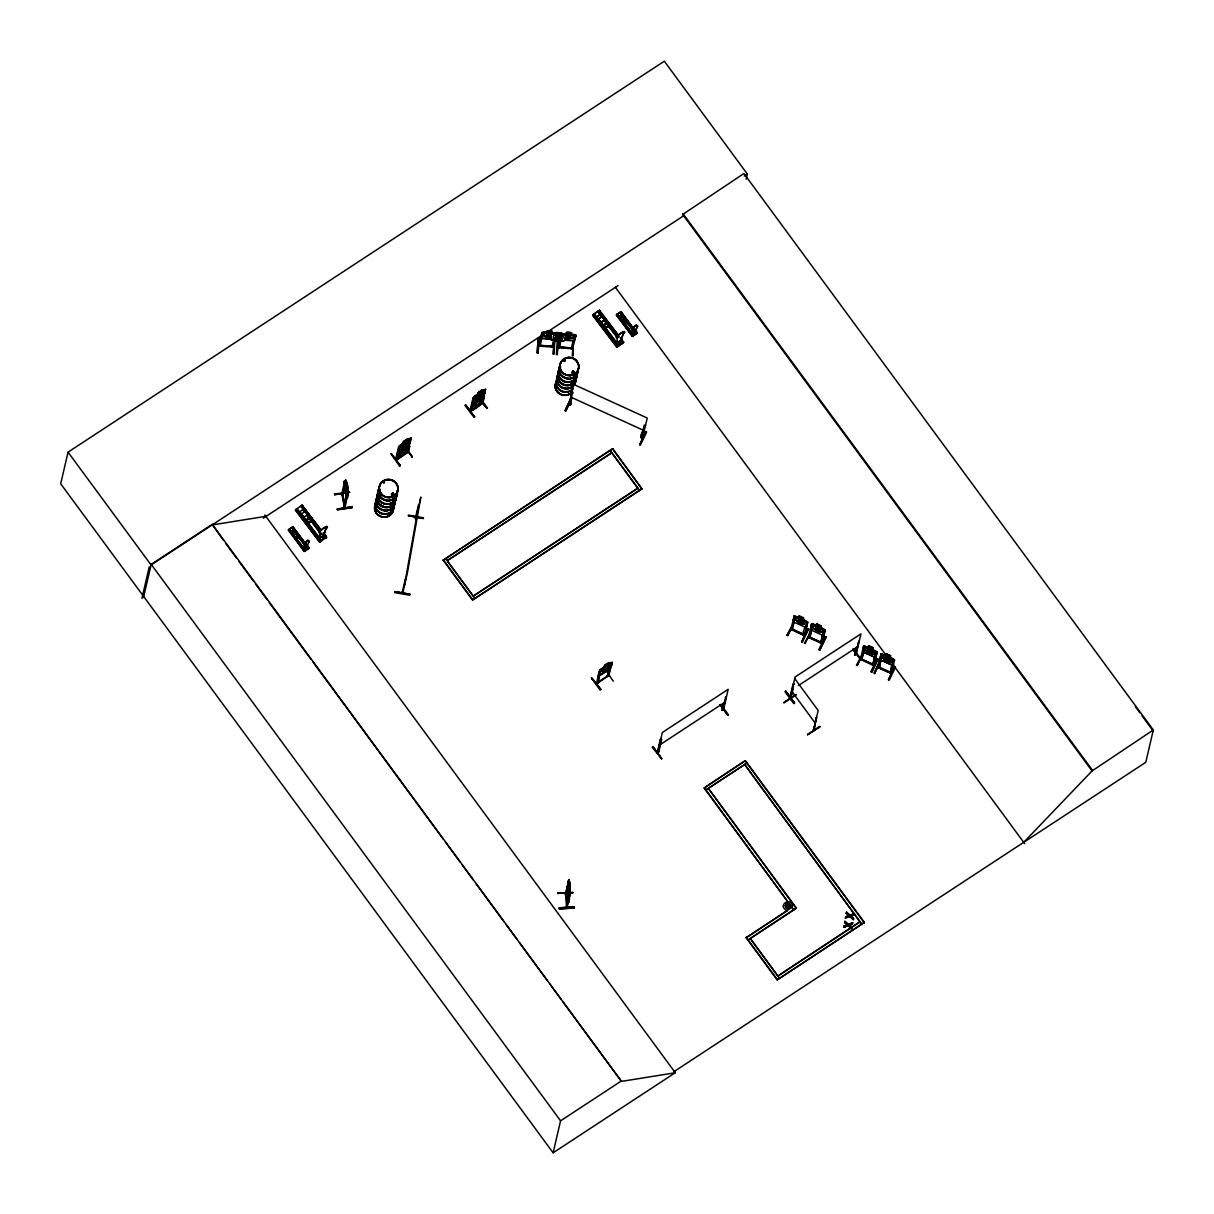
<?xml version="1.0" encoding="UTF-8"?>
<svg xmlns="http://www.w3.org/2000/svg" width="1214" height="1214" viewBox="0 0 1214 1214"><rect width="100%" height="100%" fill="white"/><g stroke="black" fill="none" stroke-linecap="round" stroke-linejoin="round"><path stroke-width="1.5" d="M337.295 509.136L352.227 506.982M352.181 506.815L352.333 507.619L337.401 509.759L337.249 508.969L352.257 506.587M570.292 893.808L569.351 880.727M344.548 487.345C342.06 462.382 349.86 523.158 344.73 487.269M568.531 893.079L568.471 887.631M296.155 537.18L296.413 536.315M298.341 536.649L298.295 537.559M402.911 592.478L402.092 593.085L405.339 579.048M402.153 592.356L402.76 593.206L407.434 572.72L420.833 497.087L415.841 518.879L415.704 516.739M415.431 518.317L416.083 517.437M626.439 321.543L626.394 322.438M568.698 892.336L568.41 889.407L568.41 899.301L569.138 889.513L569.806 890.697L569.123 882.775L568.349 892.411L567.606 891.122L568.167 896.721L569.29 882.153L569.624 884.004M341.984 493.339C342.166 496.845 343.486 491.989 341.847 493.506L344.427 507.786L344.715 506.42M348.054 491.943L344.973 507.862L342.5 493.263M345.11 507.088L342.864 494.386M383.169 482.519L383.745 481.73M383.594 482.489L383.609 482.079M391.333 493.961L391.743 495.312M393.275 495.009L393.139 493.218M564.571 360.71L565.223 360.391M565.345 360.042L564.252 360.983M572.067 371.985L572.204 373.077M573.312 371.256L574.101 372.865L574.465 372.061M574.844 372.546L573.266 370.892L572.037 372.744M559.244 908.846L574.343 907.966L574.343 906.995L559.229 907.829L574.298 907.435M574.343 908.057L559.229 908.891L559.229 907.829L574.343 907.025M565.936 892.973L566.452 907.541L569.275 893.58L569.912 894.855L566.316 907.541M567.059 905.887L567.059 907.617L570.11 893.686L568.668 898.087L568.106 883.792L567.727 886.979M395.779 458.953L396.705 458.224M405.324 453.414C400.741 457.921 394.201 459.939 397.615 459.044M470.213 410.15C473.369 407.767 468.392 413.458 471.745 409.862M471.624 409.877L472.261 405.537M473.005 409.255L482.565 402.304M538.97 338.342L538.06 338.539L537.225 352.94L538.075 353.001L538.97 338.342L538.075 353.001M538.151 338.509L537.256 352.91M539.957 346.218C540.169 343.729 536.573 346.703 540.184 345.687M539.942 345.838L538.895 345.762M552.082 339.055L542.081 338.311L540.913 336.642L542.218 338.418L552.082 339.222M538.788 346.157L541.884 332.469L547.135 332.348L544.525 332.833L543.842 335.747L546.042 337.173L550.67 337.522M547.332 330.891L552.309 331.103L551.763 332.864L554.13 333.562M553.766 339.844C554.828 345.459 549.198 347.629 553.751 346.233M552.249 347.174C553.948 345.095 553.463 347.841 552.279 346.521M554.828 339.768L554.054 354.215L553.205 354.139L554.191 339.495M556.407 334.518L555.071 333.926M557.287 354.336L556.422 354.549L557.332 340.117M557.165 354.534L558 340.132M557.256 354.609L558.121 339.935M561.065 334.078L574.343 334.503M562.78 333.638L561.217 334.26M566.164 333.896L566.528 332.333C579.048 334.958 564.631 329.449 566.316 334.108L563.706 334.442M571.141 334.26L571.491 332.712M571.111 348.676C573.296 345.201 572.371 351.316 571.217 347.841L559.442 346.961M571.536 348.388L571.566 347.659M574.268 334.548L575.967 335.352L572.477 348.919L572.78 347.826M573.296 341.088L572.401 355.748L573.236 355.808L573.296 341.088L572.538 355.505M574.996 339.525L572.826 340.891L564.601 340.163M564.556 334.791L566.24 335.595L565.269 339.768L563.205 341.18L551.551 340.224L550.382 338.554L551.353 334.229L564.631 334.745M551.353 334.229L556.604 334.29L556.968 332.575M551.551 340.224L550.382 338.403M556.452 334.078L556.816 332.515L561.779 332.924L561.232 334.669L563.6 335.231L562.932 338.145L560.155 339.192L555.526 338.812L553.326 337.355L554.009 334.457L556.604 334.138M563.205 341.18L565.269 339.768M607.47 675.637C606.909 677.7 608.988 673.709 608.518 675.242L596.484 683.148M596.544 682.905C600.126 683.679 595.907 679.901 599.701 671.114L600.49 669.961L599.382 670.705L596.529 683.209M597.849 683.103L600.49 669.961M607.455 675.955L608.912 675.697M608.882 675.379L596.833 683.877L596.59 682.693M658.519 751.618L657.199 752.331L658.383 751.709L660.932 740.783M657.381 751.982C659.612 751.739 658.929 751.785 657.26 752.073M723.681 709.128L721.89 710.084L723.559 709.735L728.172 689.324L662.328 732.512L657.578 752.862M790.223 696.35C791.058 696.624 790.693 695.652 790.299 697.489M854.732 654.27C859.846 651.736 851.211 656.592 856.022 653.693M620.764 314.123L632.873 330.178L632.494 333.865L635.21 332.044L637.411 326.475M567.044 907.359L565.982 892.867M423.367 518.393L408.45 515.586L415.598 517.21L415.355 518.636M790.451 698.611L793.334 685.971L790.299 699.537L793.334 688.247M813.107 729.918L813.896 730.585L813.471 729.902M394.929 591.855L394.793 592.644L409.786 595.194L409.968 594.238L394.975 591.719L409.892 594.526M394.99 591.628L409.953 594.268M408.374 515.935L408.511 515.131L423.474 517.817L423.337 518.575L416.114 517.301M402.942 591.643L402.122 592.827M402.411 591.37L402.805 592.948M418.511 504.69L415.416 518.12M787.613 908.512L788.918 902.791L785.139 905.69L786.293 908.042L788.979 908.3L790.511 906.221L788.918 902.791M404.49 585.391L417.874 509.743M851.909 927.572L849.087 925.129L851.909 927.572L851.727 928.634L848.191 925.538L843.776 927.39L844.034 925.994L847.463 924.764L844.671 922.382L847.463 924.764M844.61 922.655L844.868 921.305L848.343 924.355L852.759 922.746L852.501 924.142L849.011 925.402M849.754 916.6C859.117 925.326 848.616 911.653 845.399 918.194L845.672 916.782L849.087 915.568L846.31 913.186L849.087 915.568M846.249 913.444L846.492 912.093L849.982 915.159L854.398 913.535L854.125 914.946L850.65 916.191L853.488 918.634L850.65 916.191M853.29 919.696L853.548 918.361M746.094 179.293L747.323 174.027L664.316 61.201L68.06 452.139L60.7 483.779L553.129 1152.799L675.288 1072.721L264.864 515.009M149.261 566.832L141.962 598.214L144.102 596.802M143.707 596.605L151.204 564.373L212.238 524.357L621.477 1081.401L675.196 1072.766L674.24 1071.461L1145.788 762.301L1153.3 729.993L743.924 173.526L682.678 214.468L1092.054 770.936L1023.721 842.334M223.315 540.184L212.238 524.357M288.598 529.638L292.938 526.891L309.039 548.364L292.68 526.891L288.598 529.638L304.35 551.535L288.219 530.093L288.871 529.653L305.245 550.944M300.723 515.191L295.958 509.288L320.542 541.459L319.586 542.112L295.397 509.956L302.074 505.176L320.997 530.139M305.002 551.095L309.069 548.333L292.908 526.922M292.938 535.556L297.02 532.809M298.416 512.551L304.502 508.605M294.41 537.377L298.477 534.752M300.01 514.903L306.14 510.775M320.542 530.397A5.068 1.077 -37 0 1 326.323 526.527A5.068 1.077 -37 0 1 325.807 528.758L323.531 535.435L319.449 538.166L320.026 532.643A5.068 1.077 -37 0 1 320.542 530.397L302.074 505.176M302.498 517.999L308.584 514.038M303.394 548.682L305.776 547.165M308.857 541.049L307.127 547.15L304.395 548.986L304.183 544.585L306.353 541.307M304.319 544.752L305.731 543.25C304.835 541.429 309.904 539.547 307.703 540.291M305.989 549.927L307.597 548.349L306.763 549.214L306.292 547.529M306.839 546.361C307.081 544.54 309.889 548.121 308.417 548.774L293.363 528.758M308.326 541.262C307.628 539.517 310.769 541.808 308.508 542.537M317.628 538.318L318.144 537.832M299.221 511.716L320.754 540.442L320.086 541.581L326.642 537.332L323.349 532.946M320.754 540.442L307.582 523.78M322.029 539.699L324.229 537.058L322.256 539.987L324.442 537.347L323.182 538.637M323.759 534.206L323.941 533.386L326.399 536.649L325.686 537.984L323.485 535.055M334.639 494.69L349.632 492.277L334.487 493.901L334.639 494.69L349.632 492.247M325.777 537.62L326.399 536.649M341.953 493.188L345.08 507.695M342.105 494.493C344.882 492.414 347.948 465.008 341.817 493.961L341.847 493.658M342.136 495.236L345.565 479.955L346.157 481.154M347.674 487.118C347.477 493.127 347.629 477.77 346.536 484.295C343.304 469.165 351.271 499.318 346.46 498.301M347.052 482.519L346.703 484.28L346.172 482.459L345.489 485.357L347.098 494.432M347.356 489.181L346.673 492.08L346.582 484.796L347.917 491.974M344.063 506.663L347.765 491.518L347.477 488.65M347.659 493.764L344.321 507.649M397.722 459.18L396.629 458.452L397.084 459.135L399.725 446.008L398.617 446.752L395.552 459.499L396.781 458.664L397.737 454.203M395.992 459.833L399.36 446.099L403.443 443.004L403.837 441.274M398.496 450.379L399.452 446.236M397.221 458.983L399.725 446.008M402.107 449.453L406.204 446.858L402.107 449.453L401.834 451.138L397.706 454.4L409.588 446.373L407.024 452.928L397.615 459.302M403.928 441.41L400.772 447.769L406.204 445.083L408.481 442.473L409.164 439.559L404.793 443.489L401.849 444.309L403.928 444.385L400.848 447.996L404.702 444.142L407.828 443.216L405.567 443.262C416.584 432.897 393.7 448.573 407.692 438.588M402.32 449.544L399.163 455.887L404.611 453.232L406.918 450.637L407.585 447.723L405.704 448.573L406.113 446.737M399.558 466.07L400.301 465.341L399.558 466.055L391.014 453.899M407.191 440.287L407.555 438.724M405.613 448.436L405.962 446.873M407.752 446.57L408.587 442.958M408.056 446.98L410.529 438.588L409.74 439.741M407.585 451.244L410.529 438.588M408.116 451.244L406.796 452.412L407.858 451.866L411.06 438.057M410.195 442.351L411.197 437.951L407.434 440.272M408.617 450.531L409.725 446.251L408.283 446.631M403.336 445.462L412.396 457.253L404.566 446.661M465.615 405.021L474.507 416.888M472.367 406.66L474.158 397.206L473.05 397.949L469.985 410.696L471.214 409.862L470.182 410.469M470.425 411.03L473.794 397.297M472.17 405.4L471.654 410.18M472.929 401.576L473.885 397.433M472.474 404.429L474.158 397.206M478.362 392.608L475.205 398.966L480.638 396.28L482.914 393.67L483.597 390.756L481.73 391.606L482.125 389.785L478.149 392.517C479.044 394.58 470.804 399.254 475.114 395.946M476.662 400.605L473.597 407.085L479.044 404.429L481.351 401.834L482.595 395.961M476.632 400.772L480.653 398.071L476.176 402.198M474.674 416.797L465.599 404.808L464.932 405.476L473.991 417.267L474.659 416.584M481.988 389.922L481.624 391.485L485.737 389.284L484.629 393.548M482.019 398.92L480.137 399.77L480.395 398.071M480.137 399.77L480.547 397.934M443.201 560.185L612.736 448.694L641.963 488.954L472.519 600.05L443.201 560.185L612.736 448.694M481.108 403.685L482.55 402.441M482.489 398.177L484.174 390.938L485.281 390.195L483.87 390.529M445.599 558.607L474.917 598.472M483.703 395.203L484.538 391.591M482.368 402.289L487.011 408.299L482.444 402.896M482.747 401.045L485.494 389.254M482.96 401.591L483.931 397.433M483.066 401.728L484.067 397.327L472.14 405.613L473.536 404.186M480.956 402.987L481.943 402.426L486.935 408.329M473.217 596.15L637.851 488.195M472.519 600.05L642.054 488.559M541.08 336.809L542.051 332.499M540.154 346.172L540.291 345.216M547.347 330.724L546.968 332.439L547.484 330.952M550.382 338.554L551.642 333.38L547.013 333.031L546.33 335.929L550.959 336.278M551.93 347.067L553.796 339.343M554.115 339.48L553.356 354.109M553.447 346.066L538.819 345.504M553.296 347.325L555.147 339.95M571.187 348.342L557.803 346.703L559.275 346.749L559.017 347.917L557.863 347.72L572.644 348.782M559.533 339.935L558.076 347.295M559.017 347.917L560.898 340.041M560.868 340.542L559.184 347.765L559.168 346.643M565.102 339.753L566.194 334.624L570.823 334.988L570.155 337.887L565.512 337.538M571.324 332.742L570.944 334.457L573.312 335.17L572.629 338.069L569.867 339.131L565.223 338.782M571.278 348.691L574.222 336.02L575.588 336.126L574.252 335.519M574.829 339.51L575.967 335.185M565.8 410.969L572.067 397.676L565.8 410.969L565.026 410.62L571.248 397.585L572.006 397.934M569.123 403.761C572.826 408.754 569.685 396.386 573.129 392.653L572.098 391.636L569.017 404.945L573.676 384.398L647.244 418.041L642.434 438.421L641.25 437.829L644.209 425.173L645.666 425.279M618.214 335.261L599.306 310.298L618.336 335.185M601.901 326.02L607.986 322.074M604.344 329.282L610.445 325.337M633.829 329.009L620.779 311.786L616.682 314.532L621.022 311.786L637.153 333.228L632.448 336.415L616.317 314.972L616.955 314.547L633.344 335.823M618.305 316.808L622.387 314.077M620.779 311.786L633.587 329.115M615.361 342.955L617.956 341.225M621.022 320.435L625.119 317.704M622.509 322.271L626.561 319.631M617.82 346.218L605.24 328.524M621.143 343.001L620.688 343.805L621.447 342.181L619.58 343.441L619.474 345.11L621.659 342.469L621.34 343.85L620.233 343.82M620.415 338.19L623.404 342.682M632.873 330.178L633.966 326.839L633.222 328.69M634.3 333.88L634.224 335.003L635.696 333.243M635.226 331.149C625.256 339.161 636.864 326.02 636.515 333.668L621.007 311.801M637.547 325.929C637.335 325.382 635.392 324.062 634.087 327.006M633.89 335.459C629.626 336.931 640.871 333.167 635.362 330.587M610.247 450.652L639.566 490.517M646 431.486L646.637 432.063L640.415 445.098L639.793 444.521M639.808 444.552L645.969 431.698M642.525 438.512C643.041 435.052 637.608 441.259 643.208 429.938M600.945 689.37L591.37 678.11L600.217 690.068L600.9 689.613L591.871 677.776M600.095 670.022L599.109 674.423L600.004 675.151L609.58 668.868M597.819 683.254L600.809 670.386M604.238 667.002L604.618 665.272L608.548 662.662L606.788 670.705M604.724 665.409L602.903 673.193M607.243 676.183L609.049 668.868M607.622 676.638L609.777 667.472M608.578 674.893L610.581 666.319M557.939 893.671L557.863 892.867L573.099 892.578L557.985 893.337M608.745 675.986L612.205 662.237M613.282 681.16L606.059 670.568M565.891 894.839C573.554 857.327 563.22 904.734 565.967 893.079M565.36 894.87L569.078 879.619M566.984 888.83L567.955 884.672M568.122 883.944L569.093 879.801M569.503 884.52L568.698 888.663M569.457 884.02L569.973 882.244L570.216 886.979M570.231 886.326L569.852 888.542L570.352 886.857M569.867 888.936L569.199 891.85L568.182 887.039L567.454 893.55L568.395 899.088M566.953 906.357L569.806 893.55M569.305 898.542L568.349 902.852L569.472 898.527M553.129 1152.799L560.58 1120.826L621.614 1080.809M661.584 758.765L652.92 746.519L661.645 758.72L652.206 747.202L652.859 746.777M661.327 739.053L660.219 739.781L657.366 752.301M658.656 752.331L661.645 739.463L660.219 739.781M723.756 702.572L721.89 710.084L723.665 709.264M787.218 910.439C775.913 905.947 791.892 895.416 792.484 906.979L746.14 937.739L777.172 979.926L864.398 922.412L745.381 760.632L704.12 788.007L788.25 902.366M722.209 710.509L726.078 696.608L725.274 697.762M726.078 696.608L723.134 709.264L722.027 710.008L723.241 708.809M720.054 704.864L727.854 715.334L720.145 704.651M705.698 786.976L745.381 760.632M787.765 635.59L794.108 622.327L786.991 635.241L787.765 635.59L793.971 622.494L787.067 635.241M791.968 630.02C793.076 628.594 788.675 628.23 792.332 630.02L795.124 617.289L794.108 616.272M794.335 615.908L793.364 620.051L794.381 622.175M792.545 629.565L791.27 628.473M799.343 615.893L798.918 617.592L796.521 617.076L795.853 619.99L797.826 622.266L802.044 624.193L804.594 623.981L805.277 621.082L803.137 619.519L803.729 617.835L799.207 615.771L798.842 617.334M785.564 691.282L794.563 702.936L785.595 691.115L794.533 702.952L793.819 703.65L784.972 691.707L785.686 691.024M796.293 694.636L784.001 702.496M803.319 635.119C803.956 632.388 802.333 636.015 804.594 635.62L807.765 622.023L803.198 619.383M803.273 635.195C801.847 631.25 809.131 620.233 806.142 622.327M792.408 629.687L804.442 635.559L807.689 622.16L794.26 616.044M791.391 695.668L790.041 696.957L792.985 684.301L794.396 683.968L792.985 684.301M790.193 699.476L790.496 698.171M808.6 629.216L807.902 628.64L808.554 629.201L802.317 642.252L801.559 641.903L808.038 628.958M812.788 624.815L811.316 624.694L812.561 625.271L809.768 637.987L811.513 630.248L804.427 643.208L805.246 643.299M811.696 624.026L813.183 623.89L811.544 623.935L808.448 637.562L809.632 638.048M810.724 628.169L811.771 623.875M816.779 623.859L816.339 625.559L813.957 625.043L813.289 627.957L815.262 630.233L819.48 632.175L822.03 631.963L822.713 629.049L820.573 627.501L820.998 625.802M747.854 940.061L796.308 907.966L708.323 788.372L796.217 908.36L749.433 939.029M816.278 625.301L816.643 623.753L821.165 625.817L820.801 627.38M750.252 938.498L779.585 978.363M816.415 625.422L813.122 624.042L825.201 629.99L822.03 643.602L820.497 642.904L822.136 643.132M819.116 649.642L819.754 650.218L826.051 637.213L825.338 636.622L818.98 649.869L825.429 636.682M820.71 643.162L822.531 635.286M825.034 629.945L821.878 643.541L808.372 637.35C808.054 635.392 811.149 636.849 809.768 637.987M826.051 637.229L825.474 636.94M820.072 726.928L807.583 734.531M815.99 719.067L813.85 730.524L816.4 717.322L813.471 730.858L818.16 710.448L794.7 678.565M807.568 734.804L819.905 726.397L807.614 734.591M777.871 976.026L860.286 921.654L779.449 974.994M777.172 979.926L864.398 922.412M793.819 909.923L704.211 787.613M854.656 654.604L856.523 647.077M854.975 655.014L854.929 653.845M854.868 654.361L855.9 653.769L858.844 641.113L855.278 654.907M856.174 654.392L860.938 633.845L795.079 677.017L789.919 698.854M857.114 665.454L863.382 652.479L856.431 665.226L857.251 665.302M860.802 658.853L860.453 659.566L863.624 645.802L868.283 647.32L868.647 645.757L873.169 647.821L872.729 649.52L877.206 652.009L874.034 665.606L877.054 651.948L863.624 645.802M852.82 649.384L860.741 659.551M860.908 658.383C863.564 661.706 860.529 657.229 860.483 659.506M862.744 650.173L863.776 645.894M861.773 660.006L863.943 650.446M868.784 645.878L868.344 647.578L865.961 647.062L865.294 649.96L867.266 652.252L871.485 654.179L874.034 653.967L874.717 651.068L872.578 649.505L873.003 647.806M874.96 655.484L872.851 664.65M871.743 672.192L877.995 659.172L871.758 672.237L871.045 671.615L877.434 658.686M877.419 658.671L878.056 659.232M874.626 673.542L880.165 660.204L873.868 673.193L874.626 673.542L881.121 660.143L891.759 664.999L880.954 660.279L879.194 667.973L879.528 666.972L878.071 666.319L879.391 667.002M877.889 667.548L891.455 673.588L894.475 659.93L893.094 658.716L881.061 653.769L877.828 667.412L881.212 653.86M894.642 659.976L890.166 657.502L890.606 655.803L886.083 653.724L885.78 655.545L883.397 655.029L882.73 657.942L884.702 660.219L888.921 662.161L891.471 661.949L892.153 659.035L890.014 657.487L890.439 655.788M894.855 666.638L895.492 667.214L889.194 680.204L888.481 679.597L894.824 666.835M891.971 665.257L890.15 673.148L893.018 660.295L894.49 660.401M890.181 673.087L890.606 671.964L890.044 672.51M891.683 673.133L890.606 671.964M846.492 912.093L849.906 915.417L854.398 913.535M845.399 918.194L849.815 916.342M845.672 916.782L849.026 915.826M844.868 921.305L848.283 924.628L852.759 922.746M843.776 927.39L848.191 925.538M844.034 925.994L847.402 925.038M854.125 914.946L850.711 915.933M852.501 924.142L849.087 925.129M1092.054 770.936L1153.3 729.993M620.369 343.243L619.474 341.741M634.497 333.486L635.15 333.698M391.773 493.673L392.517 495.16L393.594 494.265M394.034 494.447L392.805 495.646L391.576 494.933M564.055 360.133L564.191 361.089M573.023 373.077L572.644 371.484M573.296 372.986L574.328 372.288M325.989 529.001L323.728 535.678L319.631 538.424L320.208 532.885A5.068 1.077 -37 0 1 320.739 530.655A5.068 1.077 -37 0 1 326.505 526.77A5.068 1.077 -37 0 1 325.989 529.001L325.807 528.758M616.666 343.304L620.764 340.557L623.025 333.896A5.068 1.077 -37 0 0 623.541 331.65A5.068 1.077 -37 0 0 617.774 335.534A5.068 1.077 -37 0 0 617.243 337.765L616.864 343.547L620.946 340.8L623.207 334.138A5.068 1.077 -37 0 0 623.723 331.892A5.068 1.077 -37 0 0 617.956 335.777A5.068 1.077 -37 0 0 617.425 338.008L608.518 326.369M785.139 905.69L788.341 902.594M786.293 908.042L788.098 902.913M305.807 548.03L305.974 547.711M306.429 548.956L306.641 548.075M323.152 538.121C323.076 536.983 322.029 537.696 322.605 536.102M323.561 537.681L323.804 538.348M323.03 538.439L323.895 537.863L323.394 538.439M620.369 343.714L620.627 342.576M637.578 326.141L637.213 327.082M635.165 333.44L634.361 333.304M565.102 410.62L571.308 397.585M569.336 403.807L570.231 404.869M569.973 405.37L570.519 404.399M642.51 438.391L642.98 437.541M639.657 444.749L645.954 431.471M793.152 620.126L794.305 622.327L804.882 627.046M792.181 629.96L792.651 629.11L803.349 634.148M806.718 626.348L804.715 627.077M803.061 634.922L804.654 634.512M807.993 628.715L801.756 641.948M810.573 628.108L811.802 630.157M805.186 643.557L811.68 630.157M809.617 637.927L809.829 636.88M822.242 635.15L811.62 630.294L810.649 627.972M825.201 629.99L820.634 627.35M824.154 634.315L822.151 635.059M820.497 642.904L821.028 642.024L822.242 643.147M825.99 637.168L819.738 650.188M863.549 646.258L864.565 647.274L861.621 659.93L860.635 658.337M857.19 665.576L863.685 652.161L874.323 657.017L863.518 652.297M868.647 645.757L873.169 647.821M876.159 656.334L874.217 656.926M872.578 664.574L873.169 663.997L873.928 665.105M872.502 664.908L873.033 664.028L874.217 664.635M871.121 671.888L877.373 658.641M881.061 653.769L885.719 655.287M880.013 658.094L881.243 660.143M879.194 667.973L879.497 667.199L890.226 672.101M886.083 653.724L890.606 655.803M893.595 664.301L891.683 665.135M890.09 673.011L890.469 672.01L891.622 672.541L891.319 673.512L877.813 667.336L879.255 667.397M888.42 679.855L894.809 666.607M634.952 333.273L634.042 333.046L634.998 333.319M786.672 903.611L788.554 902.548M391.849 493.886L393.336 493.461M572.583 371.924L572.932 371.014M321.68 536.922L322.56 536.087M322.423 536.376L322.575 536.239M634.603 332.803L634.391 332.408M399.224 451.183L408.602 444.749L410.226 442.139L408.42 444.627L399.239 450.94L398.359 450.485M483.035 395.946C461.229 409.725 479.879 400.195 484.75 393.457M406.933 452.928L408.663 450.318M481.366 404.125C486.146 396.75 482.808 404.945 472.049 410.499L471.169 409.786M785.397 907.01L788.129 903.125M609.307 668.762L611.234 666.425M322.712 538.197L323.637 537.529L322.696 538.303M632.615 329.024L632.282 330.178M634.163 326.839L636.5 325.064M652.768 746.807L661.736 758.689M619.398 341.468L619.853 341.316M397.312 458.664L395.87 459.909L396.659 458.164M407.858 451.866L408.132 451.107L407.085 451.927M409.922 438.36L399.224 446.175M791.574 696.684L790.344 697.367M571.536 348.312L572.75 348.327L558.015 347.113M601.431 668.686C595.088 674.119 618.609 657.335 608.047 664.362M296.732 509.076L297.521 508.545M305.64 511.853L301.269 505.98L300.45 506.542M321.118 530.048L302.013 505.312L305.913 511.671M292.574 529.289L308.265 548.88L293.105 528.94M321.589 540.776L308.386 523.234M323.258 535.207L325.048 538.318M592.644 315.079L616.894 347.204L592.614 315.094L599.306 310.298M593.054 314.714L602.341 326.156M593.813 314.289L594.739 313.667M597.531 311.755L598.335 311.224M599.64 310.344L593.13 314.578L617.243 346.87M616.803 347.234L623.055 343.016M593.555 314.472L617.744 346.627L604.572 329.055M604.8 328.903L618.017 346.43L618.806 345.899M621.856 343.82L622.645 343.289M632.464 336.415L616.682 314.532M635.726 334.199L636.364 333.759L621.204 313.819M624.497 321.3L625.271 320.83M626.257 322.59L625.483 323.045M393.048 493.491L391.712 494.523M565.178 361.028L564.419 361.089M572.704 371.727L573.554 371.454M604.39 666.941L602.205 668.808L601.537 671.721L607.046 669.157L609.367 666.577L610.05 663.679L608.184 664.21M288.841 529.668L304.729 551.232L308.902 547.878M289.114 529.501L304.699 549.153M289.6 529.183L305.488 550.716M291.785 527.62L307.916 549.062M597.971 311.376L617.88 337.598L608.958 325.989M598.806 310.921L619.064 336.809M307.688 549.274L292.665 529.228M319.677 542.066L295.427 509.956M320.921 541.216L321.74 540.67M321.224 540.943L297.142 508.712M325.428 538.166L323.106 535.313M326.551 537.407L323.197 533.052M616.409 314.912L632.555 336.354M616.894 314.593L632.995 336.066M617.395 314.198L633.829 335.504L617.729 314.031M620.202 312.332L636.348 333.789M618.078 346.4L604.951 328.812M618.442 346.066L594.329 313.789M635.772 334.169L620.658 314.183M548.682 334.503L553.523 333.364L549.942 334.852M564.692 337.264L567.075 336.293L564.373 334.275L568.334 336.141L572.704 334.958L569.123 336.46L571.976 338.554L568.046 336.718L565.102 337.978M808.554 636.379L808.387 637.426M572.826 340.739L574.844 339.359M400.028 446.418L398.617 446.752M474.462 397.615L473.05 397.949M398.253 457.648L400.954 455.796M398.647 457.724L401.348 455.872M480.926 403.2L482.019 402.441M474.431 407.995L481.563 403.185M412.457 456.995L407.358 449.423M486.829 408.45L487.497 407.995L482.929 402.107M481.457 404.125L472.049 410.499M785.61 904.445L788.174 902.715M323.941 533.386L326.217 537.468M304.274 548.819L307.005 546.983M617.972 345.565L617.774 346.597M623.617 341.771L622.994 342.743L621.356 340.573M610.308 663.436L611.735 663.117M722.33 710.418L723.438 709.674M727.854 715.334L728.537 714.879L720.721 704.469M860.62 659.855L861.303 659.399L853.488 648.989M794.533 695.318L783.971 702.769M783.941 702.678L796.278 694.529M816.794 717.869L815.96 717.611M683.649 215.773L151.067 564.965L68.06 452.139M744.212 176.06L747.323 174.027M263.332 518.181L542.567 334.867M545.192 333.38L618.032 285.609M474.795 595.103L636.273 489.242M604.269 666.835L601.491 668.838M608.017 664.999L604.269 667.518M603.555 670.386L607.349 667.912M659.369 745.168L725.228 701.98M798.417 685.561L857.995 646.501M746.14 937.739L787.355 910.728M567.09 907.192L566.574 907.222M301.998 505.403L320.754 530.215M301.527 505.813L310.435 517.422M320.147 541.656L295.837 509.592M860.741 659.733L852.911 649.171M297.961 537.893L296.838 537.984M565.102 360.361L564.237 359.83L564.055 360.937M384.443 482.99L383.396 482.808M800.405 620.278L804.791 620.612L801.498 621.098L804.123 624.269L800.527 621.007L796.247 620.733L799.631 620.233L797.158 617.182L800.496 620.172M817.841 628.245L822.227 628.594L818.934 629.064L821.559 632.236L817.948 628.989L813.684 628.7L817.068 628.199L814.579 625.164L818.039 628.26M822.212 634.907L824.078 634.103M874.156 657.062L876.235 656.182M891.592 665.044L893.519 664.088M808.585 636.91L822.015 642.889M809.738 637.593L808.494 636.955M409.953 438.588L411.151 438.193M482.808 397.949L484.158 397.464M610.748 662.586C616.469 664.377 602.539 674.756 600.004 675.151M610.839 662.707L612.068 662.343M542.036 332.651L543.644 332.241M625.787 322.909L624.482 322.514M296.869 536.087L298.386 537.013M564.434 359.739L565.405 360.042M573.888 373.472L572.31 372.971M383.7 481.715L384.519 481.852M632.373 330.087L632.373 333.698L635.089 331.877L636.728 327.598M568.501 902.685L566.771 891.85L568.516 902.852M346.445 498.135L347.219 498.013M212.101 524.949L265.836 516.314M345.565 482.353L344.822 481.139M337.401 509.713L352.333 507.573M347.872 487.209L346.885 482.535M722.391 710.084L722.284 710.175M540.063 346.278L542.946 333.501L541.611 332.909L542.977 333.015M567.94 884.49L568.698 888.876M569.472 896.615L568.987 893.398L569.487 898.679M568.82 882.032L568.182 880.757M573.099 892.578L557.985 893.337M625.24 320.921L626.485 321.892M392.532 492.854L393.867 493.476M551.778 332.697L555.162 333.061L543.584 332.181M560.762 335.003L562.128 335.11M540.26 345.353L552.036 346.233M538.637 346.066L553.463 347.189M561.232 334.669L564.54 334.943M551.566 340.072L563.22 341.028M551.642 336.885L548.865 335.11L544.206 336.293L547.878 334.685L545.192 332.666L548.94 334.411M872.927 664.498L874.247 665.166M873.67 665.621L860.377 659.369M879.073 668.034L882.001 655.257L880.757 654.68L882.229 654.801M821.165 641.978L820.573 642.57L809.844 637.669M788.038 903.398L790.253 904.916M574.252 334.715L575.8 335.352M555.086 332.955L556.786 333.592L555.071 333.106M568.789 404.672L570.185 405.309M642.722 437.935L641.371 437.966M570.732 397.054L644.3 430.697M875.81 651.857L877.054 652.434L875.582 652.313L872.745 665.105M798.979 617.456L794.184 615.817L790.951 629.444L804.442 635.559M823.805 629.854L825.05 630.43L823.578 630.309L820.74 643.101M862.061 659.217L872.79 664.134M860.605 658.914L874.08 665.029M810.057 637.213L820.785 642.115M791.164 628.928L804.548 634.983M472.823 401.455L473.672 402.138M473.764 402.259L472.792 401.682M398.253 450.348L399.33 451.062M471.199 409.558L472.155 410.378M599.124 674.165L600.08 674.999M848.131 925.796L851.667 928.907M624.664 322.803L624.269 321.983M296.565 537.908L296.17 537.104M484.356 389.557L475.069 395.946M400.21 465.417L391.212 453.566L400.241 465.599M408.45 446.661L405.855 448.421M636.546 326.308L637.699 326.308M634.937 331.255L636.576 333.425M618.29 315.807L632.266 334.396M620.566 338.069L623.829 342.485M600.687 314.031L618.245 337.446M620.035 340.481L622.236 343.395M600.156 314.305L606.757 323.076M598.623 313.212L602.068 317.507M604.117 320.526L606.469 323.349M600.262 320.951L617.865 344.336L600.111 321.057M596.453 316.839L598.654 319.768M600.839 322.681L603.039 325.61M595.057 315.655L598.35 320.041M600.551 322.97L602.751 325.898M594.906 315.746L602.63 325.974M312.635 520.351L320.329 530.579M323.319 534.357L325.838 537.893M308.098 514.599L310.314 517.513M312.484 520.442L320.208 530.67M307.87 514.751L310.025 517.695M312.256 520.594L319.919 530.852M301.118 506.086L305.518 511.929M307.703 514.857L309.904 517.786M312.104 520.7L319.798 530.928M300.829 506.117L321.634 534.023M322.818 535.344L325.018 538.272M304.851 512.384L302.529 509.546L304.699 512.475M321.346 534.297L306.93 515.389L309.1 518.317M311.3 521.246L321.194 534.388M299.6 511.549L306.323 520.229M298.781 512.08L301.133 514.918M303.181 517.938L305.533 520.76M298.553 512.232L300.753 515.161M302.954 518.074L305.154 521.003L302.802 518.196M307.354 523.932L320.284 540.761M307.203 524.038L320.39 541.581M290.192 530.928L304.168 549.502M682.89 213.543L1092.266 770.01M615.301 287.172L886.827 656.258M892.442 663.891L1024.677 843.639M791.756 691.221L815.216 723.104M612.645 449.089L641.963 488.954M611.325 452.139L638.488 489.045M745.29 761.026L864.307 922.807M751.345 939.97L777.4 975.403M746.231 937.345L777.264 979.531M447.769 561.566L472.747 595.513M443.292 559.791L472.61 599.655M225.561 543.235L236.776 558.486M239.021 561.536L253.605 581.354M255.835 584.404L267.065 599.64M269.296 602.69L310.799 659.096M313.045 662.146L443.14 838.995M445.386 842.046L459.969 861.864M462.215 864.914L473.43 880.165M475.676 883.215L503.704 921.32M505.95 924.37L517.164 939.621M519.41 942.671L547.453 980.775M549.684 983.826L560.914 999.076M563.144 1002.127L621.477 1081.401M151.204 564.373L560.58 1120.826M1135.363 706.654L1139.794 712.724M1142.01 715.744L1153.088 730.919M568.41 887.798L569.396 894.217L569.988 888.42M788.948 903.004L790.511 906.221M880.089 657.942L881.182 660.279M863.746 652.297L862.653 649.976L863.624 652.313M788.766 902.624L789.358 903.884M788.872 903.201L790.041 907.465M568.243 885.613L568.82 891.82M569.806 882.457L570.185 886.873M569.275 893.58L569.396 894.885M788.705 903.337L788.979 908.3M577.045 375.111A9.469 8.968 13.1 0 1 563.812 381.5A9.469 8.968 13.1 0 1 560.458 367.523M577.318 372.546A9.621 9.105 13.1 0 1 564.965 381.879A9.621 9.105 13.1 0 1 560.382 367.22M558.516 372.212A9.469 8.968 13.1 0 0 565.527 384.959A9.424 8.923 13.1 0 0 576.453 375.49A9.5 8.999 13.1 0 1 565.512 385.081A9.439 8.938 13.1 0 1 558.486 372.41A9.5 8.999 13.1 0 0 565.512 385.081A9.439 8.938 13.1 0 0 576.422 375.687M576.498 375.49A9.469 8.968 13.1 0 1 565.527 384.959A9.424 8.923 13.1 0 1 558.546 372.228M578.137 369.056A9.621 9.105 13.1 0 1 566.999 378.677A9.621 9.105 13.1 0 1 559.866 365.718M577.257 372.182A9.469 8.968 13.1 0 1 565.102 381.348A9.469 8.968 13.1 0 1 560.58 366.932M577.94 369.268A9.469 8.968 13.1 0 1 566.984 378.738A9.469 8.968 13.1 0 1 559.957 365.991M577.363 372.379A9.621 9.105 13.1 0 1 565.011 381.697A9.621 9.105 13.1 0 1 560.428 367.038M578.183 368.874A9.621 9.105 13.1 0 1 567.044 378.495A9.621 9.105 13.1 0 1 559.912 365.535M578.076 368.692A9.469 8.968 13.1 0 1 567.12 378.161A9.469 8.968 13.1 0 1 560.094 365.399M570.884 390.802A9.469 8.968 13.1 0 1 556.103 381.666M556.831 379.436A9.469 8.968 13.1 0 1 558.137 377.478M572.902 388.966A9.621 9.105 13.1 0 1 559.396 389.891A9.621 9.105 13.1 0 1 558.106 377.008M575.041 382.334A9.621 9.105 13.1 0 1 574.966 384.701M572.037 392.198A9.5 8.999 13.1 0 1 556.118 382.349A9.439 8.938 13.1 0 0 571.991 392.168M572.067 392.076A9.5 8.999 13.1 0 1 556.133 382.228A9.424 8.923 13.1 0 0 572.022 391.955M576.377 376.006A9.469 8.968 13.1 0 1 565.405 385.475A9.469 8.968 13.1 0 1 558.394 372.728A9.424 8.923 13.1 0 0 565.421 385.445A9.424 8.923 13.1 0 0 576.331 376.021M575.815 379.011A9.621 9.105 13.1 0 1 564.692 388.632A9.621 9.105 13.1 0 1 557.545 375.672M572.826 388.662A9.469 8.968 13.1 0 1 556.24 381.075M574.95 382.137A9.469 8.968 13.1 0 1 574.859 384.474M575.618 379.223A9.469 8.968 13.1 0 1 573.509 385.764M571.703 387.312A9.469 8.968 13.1 0 1 557.636 375.945M575.861 378.829A9.621 9.105 13.1 0 1 564.722 388.45A9.621 9.105 13.1 0 1 557.59 375.505M575.664 380.984A9.469 8.968 13.1 0 1 563.6 387.812A9.469 8.968 13.1 0 1 557.772 375.354M396.31 497.072A9.469 8.968 13.1 0 1 383.078 503.461A9.469 8.968 13.1 0 1 379.724 489.485M396.583 494.523A9.621 9.105 13.1 0 1 384.231 503.84A9.621 9.105 13.1 0 1 379.648 489.196M397.403 491.017A9.621 9.105 13.1 0 1 386.264 500.638A9.621 9.105 13.1 0 1 379.132 487.694M396.553 494.144A9.484 8.984 13.1 0 1 385.566 503.628A9.484 8.984 13.1 0 1 378.525 490.851M397.221 491.23A9.484 8.984 13.1 0 1 386.249 500.729A9.484 8.984 13.1 0 1 379.208 487.937M396.629 494.341A9.621 9.105 13.1 0 1 384.277 503.658A9.621 9.105 13.1 0 1 379.694 489.014M397.448 490.851A9.621 9.105 13.1 0 1 386.31 500.472A9.621 9.105 13.1 0 1 379.178 487.512M397.342 490.653A9.469 8.968 13.1 0 1 386.386 500.122A9.469 8.968 13.1 0 1 379.36 487.36M394.08 504.69A9.469 8.968 13.1 0 1 383.123 514.159A9.469 8.968 13.1 0 1 376.097 501.397M394.277 504.478A9.621 9.105 13.1 0 1 383.138 514.099A9.621 9.105 13.1 0 1 376.006 501.139M375.46 504.129A9.469 8.968 13.1 0 0 382.486 516.891A9.469 8.968 13.1 0 0 393.442 507.422A9.424 8.923 13.1 0 1 382.486 516.845A9.424 8.923 13.1 0 1 375.49 504.144M394.99 503.355A9.621 9.105 13.1 0 1 382.729 510.305A9.621 9.105 13.1 0 1 376.81 497.649M394.231 504.098A9.484 8.984 13.1 0 1 383.245 513.583A9.484 8.984 13.1 0 1 376.219 500.805M394.823 503.537A9.484 8.984 13.1 0 1 382.729 510.381A9.484 8.984 13.1 0 1 376.886 497.907M395.036 503.188A9.621 9.105 13.1 0 1 381.606 509.668A9.621 9.105 13.1 0 1 378.191 495.479M394.945 502.945A9.469 8.968 13.1 0 1 381.712 509.334A9.469 8.968 13.1 0 1 378.343 495.358M566.968 888.678L566.771 891.85L566.968 888.678M290.237 531.823L294.319 529.076L290.237 531.823M291.33 533.265L295.412 530.518L291.33 533.265M296.049 539.562L300.131 536.816L296.049 539.562M304.668 520.897L310.799 516.785L304.668 520.897M307.127 524.16L313.258 520.047L307.127 524.16M403.443 443.489L402.775 446.388L406.493 443.838L407.176 440.925L403.443 443.489M401.849 451.623L401.166 454.522L404.899 451.987L405.582 449.089L401.849 451.623M404.535 441.213L406.933 439.574L404.535 441.213M402.927 449.347L405.339 447.723L402.927 449.347M477.876 394.687L477.208 397.585L480.926 395.036L481.609 392.122L477.876 394.687M476.283 402.82L475.6 405.719L479.333 403.185L480.016 400.286L476.283 402.82M478.969 392.41L481.366 390.771L478.969 392.41M477.36 400.544L479.773 398.92L477.36 400.544M447.405 560.534L612.038 452.594L447.405 560.534M548.258 331.27L551.232 331.498L548.258 331.27M556.482 334.654L555.815 337.568L560.443 337.947L561.126 335.034L556.482 334.654M557.742 332.909L560.716 333.152L557.742 332.909M567.439 332.879L570.428 333.106L567.439 332.879M595.634 317.673L601.749 313.561L595.634 317.673M597.273 319.859L603.388 315.746L597.273 319.859M599.716 323.121L605.847 319.009L599.716 323.121M619.413 318.159L623.51 315.412L619.413 318.159M624.148 324.442L628.23 321.695L624.148 324.442M605.331 665.226L607.759 663.633L605.331 665.226M705.926 789.935L747.08 762.953L705.926 789.935M744.683 764.532L861.91 924.385L744.683 764.532M798.797 618.108L798.114 621.022L802.333 622.949L803.015 620.051L798.797 618.108M799.965 616.636L802.56 618.396L799.965 616.636M816.218 626.09L815.55 628.989L819.769 630.931L820.452 628.017L816.218 626.09M817.401 624.618L819.996 626.378L817.401 624.618M868.222 648.094L867.555 651.008L871.773 652.935L872.456 650.021L868.222 648.094M869.406 646.622L872.001 648.382L869.406 646.622M885.659 656.076L884.991 658.974L889.209 660.902L889.892 658.003L885.659 656.076M886.842 654.589L889.437 656.364L886.842 654.589M482.262 394.413L479.135 395.339L475.311 399.224L478.362 395.582L476.283 395.521L479.227 394.687L482.944 390.938L480 394.459L482.262 394.413M562.31 338.979L558.319 337.173L553.66 338.342L557.332 336.748L554.646 334.715L558.394 336.475L562.947 335.398L559.381 336.931L562.31 338.979M873.564 654.255L869.952 650.992L865.688 650.719L869.072 650.203C856.75 642.434 883.428 654.877 870.939 651.083L873.564 654.255M891 662.222L887.388 658.974L883.079 658.61L886.508 658.185C874.186 650.416 900.849 662.844 888.375 659.05L891 662.222M569.078 404.171L570.398 404.854L569.154 404.292M345.429 481.397L347.917 495.464L345.429 481.397M618.654 337.173L599.837 312.408L618.503 337.264M561.642 371.469A9.5 8.999 13.1 0 0 577.985 370.346A9.5 8.999 13.1 0 0 568.456 357.402A9.5 8.999 13.1 0 0 561.642 371.469A9.439 8.938 13.1 0 0 577.925 370.316A9.439 8.938 13.1 0 0 568.456 357.462A9.439 8.938 13.1 0 0 561.687 371.438M561.612 371.575A9.5 8.999 13.1 0 0 577.955 370.467A9.5 8.999 13.1 0 0 568.425 357.523A9.5 8.999 13.1 0 0 561.612 371.575M561.642 371.712A9.424 8.923 13.1 0 0 577.849 370.604A9.424 8.923 13.1 0 0 568.395 357.766A9.424 8.923 13.1 0 0 561.642 371.712M384.747 507.133A9.469 8.968 13.1 0 0 395.703 497.664A9.439 8.938 13.1 0 1 384.747 507.133A9.439 8.938 13.1 0 1 377.736 494.402A9.469 8.968 13.1 0 0 384.747 507.133M380.938 493.4A9.469 8.968 13.1 0 0 397.221 492.292A9.469 8.968 13.1 0 0 387.736 479.393A9.469 8.968 13.1 0 0 380.938 493.4A9.439 8.938 13.1 0 0 397.19 492.292A9.439 8.938 13.1 0 0 387.736 479.424A9.439 8.938 13.1 0 0 380.953 493.4M384.792 506.921A9.469 8.968 13.1 0 0 395.764 497.452A9.424 8.923 13.1 0 1 384.808 506.891A9.469 8.968 13.1 0 1 377.782 494.174A9.424 8.923 13.1 0 0 384.808 506.891M380.877 493.703A9.469 8.968 13.1 0 0 397.145 492.596A9.469 8.968 13.1 0 0 387.661 479.697A9.469 8.968 13.1 0 0 380.877 493.703A9.424 8.923 13.1 0 0 397.115 492.581A9.424 8.923 13.1 0 0 387.661 479.727A9.424 8.923 13.1 0 0 380.908 493.688M382.44 517.088A9.469 8.968 13.1 0 0 393.397 507.619A9.439 8.938 13.1 0 1 382.44 517.058A9.469 8.968 13.1 0 1 375.414 504.341A9.439 8.938 13.1 0 0 382.44 517.058M384.686 507.452A9.469 8.968 13.1 0 0 395.643 497.983A9.424 8.923 13.1 0 1 384.686 507.406A9.469 8.968 13.1 0 1 377.66 494.69A9.424 8.923 13.1 0 0 384.686 507.406M604.83 326.52A1.684 1.593 13.1 0 0 607.728 326.278A1.684 1.593 13.1 0 0 606.014 324.001A1.684 1.593 13.1 0 0 604.83 326.52A1.684 1.593 13.1 0 0 607.759 326.156A1.684 1.593 13.1 0 0 606.044 323.865A1.684 1.593 13.1 0 0 604.86 326.384M307.597 521.383A1.684 1.593 13.1 0 0 310.511 521.155A1.684 1.593 13.1 0 0 308.811 518.742A1.684 1.593 13.1 0 0 307.643 521.246A1.684 1.593 13.1 0 0 310.541 521.018A1.684 1.593 13.1 0 0 308.781 518.879A1.684 1.593 13.1 0 0 307.597 521.383"/></g></svg>
